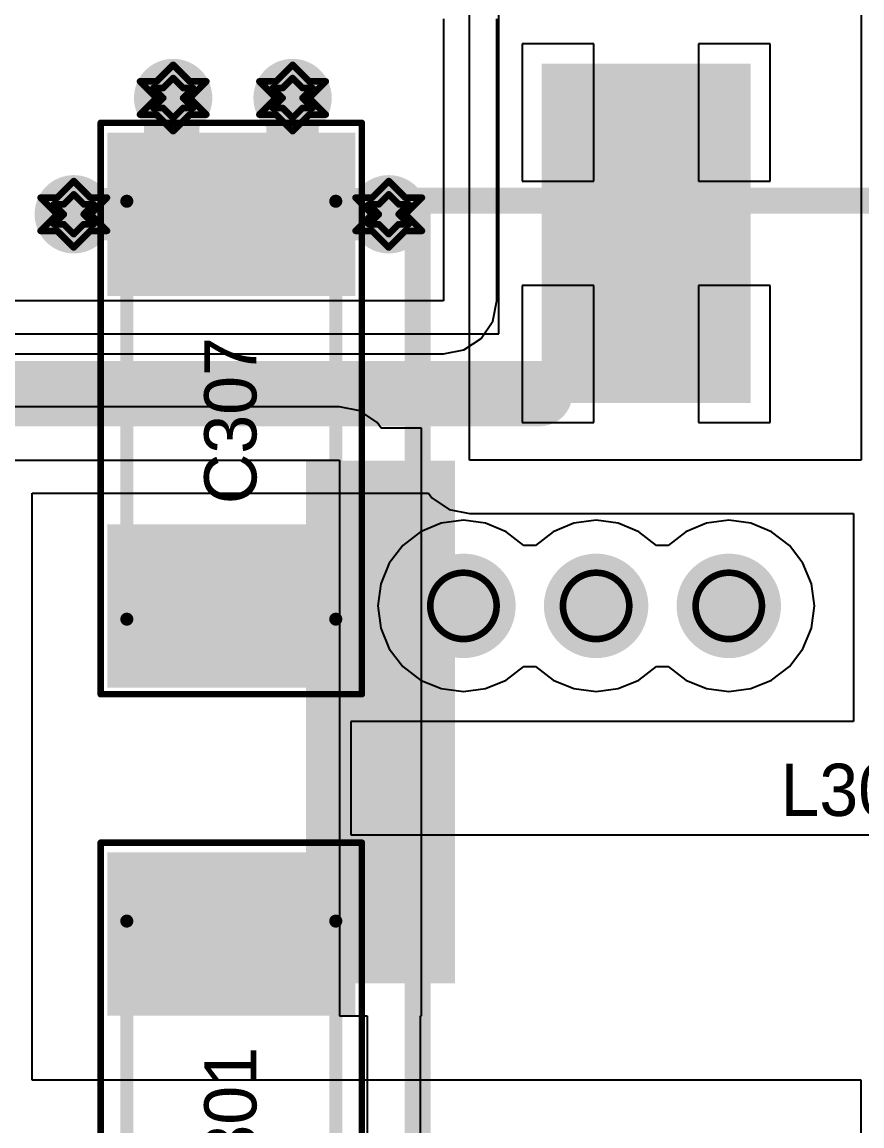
# Model space of a CAD drawing. Header units: millimetres. Extents: x 5 to 399, y 5 to 287.
# Drawn here: x 228.79 to 235.22, y 158.76 to 167.22 of the extents above; entities that cross this region are included whole.
import ezdxf

# ---------------------------------------------------------------- set-up
doc = ezdxf.new("R2010")
doc.units = ezdxf.units.MM
for name, color, linetype in [('BottomLayer', 5, 'Continuous'), ('DrillDrawing', 1, 'Continuous'), ('DrillGuide', 244, 'Continuous'), ('Mechanical13', 56, 'Continuous'), ('MidLayer1', 16, 'Continuous'), ('MidLayer2', 76, 'Continuous'), ('MultiLayer', 9, 'Continuous'), ('TopLayer', 1, 'Continuous'), ('TopOverlay', 2, 'Continuous'), ('TopPaste', 8, 'Continuous'), ('TopSolder', 216, 'Continuous'), ('ViaHoleLayer', 16, 'Continuous')]:
    doc.layers.add(name, color=color, linetype=linetype)

# ---------------------------------------------------------------- blocks, each defined once
blk = doc.blocks.new('1206_C_65')
at = {"layer": 'Mechanical13', "const_width": 0.1}
for points in [[(1.6002, 0.8002), (-1.5998, 0.8002)], [(-1.5998, -0.7999), (-1.5998, 0.8002)], [(1.6002, -0.7999), (1.6002, 0.8002)], [(1.6002, -0.7999), (-1.5998, -0.7999)]]:
    blk.add_lwpolyline(points, dxfattribs=at)
at = {"layer": 'Mechanical13', "const_width": 0.05}
for points in [[(-1.6248, 0.8002, 1), (-1.5748, 0.8002, 1)], [(-1.6248, 0.8002, 1), (-1.5748, 0.8002, 1)], [(1.5752, 0.8002, 1), (1.6252, 0.8002, 1)], [(1.5752, 0.8002, 1), (1.6252, 0.8002, 1)], [(-1.6248, -0.7999, 1), (-1.5748, -0.7999, 1)], [(-1.6248, -0.7999, 1), (-1.5748, -0.7999, 1)], [(1.5752, -0.7999, 1), (1.6252, -0.7999, 1)], [(1.5752, -0.7999, 1), (1.6252, -0.7999, 1)]]:
    blk.add_lwpolyline(points, format="xyb", close=True, dxfattribs=at)
at = {"layer": 'TopLayer'}
for points in [[(-0.925, -0.9), (-0.925, 0.9), (-2.075, -0.9), (-2.075, 0.9)], [(2.075, -0.9), (2.075, 0.9), (0.925, -0.9), (0.925, 0.9)]]:
    blk.add_solid(points, dxfattribs=at)
at = {"layer": 'TopOverlay', "const_width": 0.05}
for points in [[(-2.2, -1), (-2.2, 1)], [(2.175, 1), (-2.2, 1)], [(2.175, -1), (2.175, 1)], [(2.175, -1), (-2.2, -1)]]:
    blk.add_lwpolyline(points, dxfattribs=at)
at = {"layer": 'TopOverlay', "const_width": 0.025}
for points in [[(-2.2125, 1, 1), (-2.1875, 1, 1)], [(-2.2125, 1, 1), (-2.1875, 1, 1)], [(2.1625, 1, 1), (2.1875, 1, 1)], [(2.1625, 1, 1), (2.1875, 1, 1)], [(-2.2125, -1, 1), (-2.1875, -1, 1)], [(-2.2125, -1, 1), (-2.1875, -1, 1)], [(2.1625, -1, 1), (2.1875, -1, 1)], [(2.1625, -1, 1), (2.1875, -1, 1)]]:
    blk.add_lwpolyline(points, format="xyb", close=True, dxfattribs=at)
at = {"layer": 'TopPaste'}
for points in [[(-0.925, -0.9), (-0.925, 0.9), (-2.075, -0.9), (-2.075, 0.9)], [(2.075, -0.9), (2.075, 0.9), (0.925, -0.9), (0.925, 0.9)]]:
    blk.add_solid(points, dxfattribs=at)
at = {"layer": 'TopSolder'}
for points in [[(-0.875, -0.95), (-0.875, 0.95), (-2.125, -0.95), (-2.125, 0.95)], [(2.125, -0.95), (2.125, 0.95), (0.875, -0.95), (0.875, 0.95)]]:
    blk.add_solid(points, dxfattribs=at)
blk = doc.blocks.new('1206_C_66')
at = {"layer": 'Mechanical13', "const_width": 0.1}
for points in [[(1.6002, 0.8002), (-1.5998, 0.8002)], [(-1.5998, -0.7999), (-1.5998, 0.8002)], [(1.6002, -0.7999), (1.6002, 0.8002)], [(1.6002, -0.7999), (-1.5998, -0.7999)]]:
    blk.add_lwpolyline(points, dxfattribs=at)
at = {"layer": 'Mechanical13', "const_width": 0.05}
for points in [[(-1.6248, 0.8002, 1), (-1.5748, 0.8002, 1)], [(-1.6248, 0.8002, 1), (-1.5748, 0.8002, 1)], [(1.5752, 0.8002, 1), (1.6252, 0.8002, 1)], [(1.5752, 0.8002, 1), (1.6252, 0.8002, 1)], [(-1.6248, -0.7999, 1), (-1.5748, -0.7999, 1)], [(-1.6248, -0.7999, 1), (-1.5748, -0.7999, 1)], [(1.5752, -0.7999, 1), (1.6252, -0.7999, 1)], [(1.5752, -0.7999, 1), (1.6252, -0.7999, 1)]]:
    blk.add_lwpolyline(points, format="xyb", close=True, dxfattribs=at)
at = {"layer": 'TopLayer'}
for points in [[(-0.925, -0.9), (-0.925, 0.9), (-2.075, -0.9), (-2.075, 0.9)], [(2.075, -0.9), (2.075, 0.9), (0.925, -0.9), (0.925, 0.9)]]:
    blk.add_solid(points, dxfattribs=at)
at = {"layer": 'TopOverlay', "const_width": 0.05}
for points in [[(-2.2, -1), (-2.2, 1)], [(2.175, 1), (-2.2, 1)], [(2.175, -1), (2.175, 1)], [(2.175, -1), (-2.2, -1)]]:
    blk.add_lwpolyline(points, dxfattribs=at)
at = {"layer": 'TopOverlay', "const_width": 0.025}
for points in [[(-2.2125, 1, 1), (-2.1875, 1, 1)], [(-2.2125, 1, 1), (-2.1875, 1, 1)], [(2.1625, 1, 1), (2.1875, 1, 1)], [(2.1625, 1, 1), (2.1875, 1, 1)], [(-2.2125, -1, 1), (-2.1875, -1, 1)], [(-2.2125, -1, 1), (-2.1875, -1, 1)], [(2.1625, -1, 1), (2.1875, -1, 1)], [(2.1625, -1, 1), (2.1875, -1, 1)]]:
    blk.add_lwpolyline(points, format="xyb", close=True, dxfattribs=at)
at = {"layer": 'TopPaste'}
for points in [[(-0.925, -0.9), (-0.925, 0.9), (-2.075, -0.9), (-2.075, 0.9)], [(2.075, -0.9), (2.075, 0.9), (0.925, -0.9), (0.925, 0.9)]]:
    blk.add_solid(points, dxfattribs=at)
at = {"layer": 'TopSolder'}
for points in [[(-0.875, -0.95), (-0.875, 0.95), (-2.125, -0.95), (-2.125, 0.95)], [(2.125, -0.95), (2.125, 0.95), (0.875, -0.95), (0.875, 0.95)]]:
    blk.add_solid(points, dxfattribs=at)
blk = doc.blocks.new('ACM90V_214')
at = {"layer": 'TopLayer'}
blk.add_solid([(-5.5, -2.5), (-3, -2.5), (-5.5, -1), (-3, -1)], dxfattribs=at)
at = {"layer": 'TopOverlay', "const_width": 0.2}
for points in [[(-4.5, -3.5), (-4.5, 3.5)], [(4.5, -3.5), (-4.5, -3.5)]]:
    blk.add_lwpolyline(points, dxfattribs=at)
at = {"layer": 'TopOverlay', "const_width": 0.1}
blk.add_lwpolyline([(-4.55, -3.5, 1), (-4.45, -3.5, 1)], format="xyb", close=True, dxfattribs=at)
blk.add_lwpolyline([(-4.55, -3.5, 1), (-4.45, -3.5, 1)], format="xyb", close=True, dxfattribs=at)
at = {"layer": 'TopPaste'}
blk.add_solid([(-5.5, -2.5), (-3, -2.5), (-5.5, -1), (-3, -1)], dxfattribs=at)
at = {"layer": 'TopSolder'}
blk.add_solid([(-5.55, -2.55), (-2.95, -2.55), (-5.55, -0.95), (-2.95, -0.95)], dxfattribs=at)
blk = doc.blocks.new('NET_CONNECT6_B_292')
at = {"layer": 'MidLayer1'}
for points in [[(-0.5715, -2), (0.0635, -2), (-0.5715, 2), (0.0635, 2)], [(-0.0635, -2), (0.5715, -2), (-0.0635, 2), (0.5715, 2)]]:
    blk.add_solid(points, dxfattribs=at)

msp = doc.modelspace()

# ---------------------------------------------------------------- linework, layer by layer
at = {"layer": 'BottomLayer'}
for p, q in [((232.4371, 164.8288), (232.4371, 168.1548)), ((221.6995, 164.8288), (232.4371, 164.8288)), ((232.1664, 163.4016), (231.9967, 163.3793)), ((232.3361, 163.3793), (232.1664, 163.4016)), ((233.1824, 163.4016), (233.0127, 163.3793)), ((233.3521, 163.3793), (233.1824, 163.4016)), ((234.1984, 163.4016), (234.0287, 163.3793)), ((234.3681, 163.3793), (234.1984, 163.4016)), ((231.8386, 163.3138), (231.7028, 163.2096)), ((231.9967, 163.3793), (231.8386, 163.3138)), ((232.4942, 163.3138), (232.3361, 163.3793)), ((232.63, 163.2096), (232.4942, 163.3138)), ((232.8546, 163.3138), (232.7188, 163.2096)), ((233.0127, 163.3793), (232.8546, 163.3138)), ((233.5102, 163.3138), (233.3521, 163.3793)), ((233.646, 163.2096), (233.5102, 163.3138)), ((233.8706, 163.3138), (233.7348, 163.2096)), ((234.0287, 163.3793), (233.8706, 163.3138)), ((234.5262, 163.3138), (234.3681, 163.3793)), ((234.662, 163.2096), (234.5262, 163.3138)), ((231.7028, 163.2096), (231.5986, 163.0738)), ((232.7188, 163.2096), (232.63, 163.2096)), ((233.7348, 163.2096), (233.646, 163.2096)), ((234.7662, 163.0738), (234.662, 163.2096)), ((231.5986, 163.0738), (231.5331, 162.9157)), ((234.8317, 162.9157), (234.7662, 163.0738)), ((231.5331, 162.9157), (231.5108, 162.746)), ((234.854, 162.746), (234.8317, 162.9157)), ((231.5108, 162.746), (231.5331, 162.5763)), ((234.8317, 162.5763), (234.854, 162.746)), ((231.5331, 162.5763), (231.5986, 162.4182)), ((234.7662, 162.4182), (234.8317, 162.5763)), ((231.5986, 162.4182), (231.7028, 162.2824)), ((234.662, 162.2824), (234.7662, 162.4182)), ((231.7028, 162.2824), (231.8386, 162.1782)), ((232.4942, 162.1782), (232.63, 162.2824)), ((232.63, 162.2824), (232.7188, 162.2824)), ((232.7188, 162.2824), (232.8546, 162.1782)), ((233.5102, 162.1782), (233.646, 162.2824)), ((233.646, 162.2824), (233.7348, 162.2824)), ((233.7348, 162.2824), (233.8706, 162.1782)), ((234.5262, 162.1782), (234.662, 162.2824)), ((231.8386, 162.1782), (231.9967, 162.1127)), ((232.3361, 162.1127), (232.4942, 162.1782)), ((232.8546, 162.1782), (233.0127, 162.1127)), ((233.3521, 162.1127), (233.5102, 162.1782)), ((233.8706, 162.1782), (234.0287, 162.1127)), ((234.3681, 162.1127), (234.5262, 162.1782)), ((231.9967, 162.1127), (232.1664, 162.0904)), ((232.1664, 162.0904), (232.3361, 162.1127)), ((233.0127, 162.1127), (233.1824, 162.0904)), ((233.1824, 162.0904), (233.3521, 162.1127)), ((234.0287, 162.1127), (234.1984, 162.0904)), ((234.1984, 162.0904), (234.3681, 162.1127))]:
    msp.add_line(p, q, dxfattribs=at)
for points, const_width in [([(229.7934, 166.635, 1), (230.0934, 166.635, 1)], 0.3), ([(230.7078, 166.635, 1), (231.0078, 166.635, 1)], 0.3), ([(229.0324, 165.7446, 1), (229.3324, 165.7446, 1)], 0.3), ([(231.4444, 165.7446, 1), (231.7444, 165.7446, 1)], 0.3), ([(231.9664, 162.746, 1), (232.3664, 162.746, 1)], 0.4), ([(232.9824, 162.746, 1), (233.3824, 162.746, 1)], 0.4), ([(233.9984, 162.746, 1), (234.3984, 162.746, 1)], 0.4)]:
    msp.add_lwpolyline(points, format="xyb", close=True, dxfattribs=dict(at, const_width=const_width))
at = {"layer": 'DrillDrawing', "const_width": 0.0508}
for points in [[(229.8164, 166.762), (229.9434, 166.889)], [(229.9434, 166.889), (230.0704, 166.762)], [(230.7308, 166.762), (230.8578, 166.889)], [(230.8578, 166.889), (230.9848, 166.762)], [(229.6894, 166.762), (229.8164, 166.635)], [(229.6894, 166.762), (229.8164, 166.762)], [(229.8672, 166.7112), (229.9434, 166.7874)], [(229.9434, 166.7874), (230.0196, 166.7112)], [(230.0704, 166.762), (230.1974, 166.762)], [(230.0704, 166.635), (230.1974, 166.762)], [(230.6038, 166.762), (230.7308, 166.635)], [(230.6038, 166.762), (230.7308, 166.762)], [(230.7816, 166.7112), (230.8578, 166.7874)], [(230.8578, 166.7874), (230.934, 166.7112)], [(230.9848, 166.762), (231.1118, 166.762)], [(230.9848, 166.635), (231.1118, 166.762)], [(229.791, 166.7112), (229.8672, 166.635)], [(229.791, 166.7112), (229.8672, 166.7112)], [(230.0196, 166.7112), (230.0958, 166.7112)], [(230.0196, 166.635), (230.0958, 166.7112)], [(230.7054, 166.7112), (230.7816, 166.635)], [(230.7054, 166.7112), (230.7816, 166.7112)], [(230.934, 166.7112), (231.0102, 166.7112)], [(230.934, 166.635), (231.0102, 166.7112)], [(229.6894, 166.508), (229.8164, 166.635)], [(229.791, 166.5588), (229.8672, 166.635)], [(230.0196, 166.635), (230.0958, 166.5588)], [(230.0704, 166.635), (230.1974, 166.508)], [(230.6038, 166.508), (230.7308, 166.635)], [(230.7054, 166.5588), (230.7816, 166.635)], [(230.934, 166.635), (231.0102, 166.5588)], [(230.9848, 166.635), (231.1118, 166.508)], [(229.6894, 166.508), (229.8164, 166.508)], [(229.791, 166.5588), (229.8672, 166.5588)], [(229.8164, 166.508), (229.9434, 166.381)], [(229.8672, 166.5588), (229.9434, 166.4826)], [(229.9434, 166.4826), (230.0196, 166.5588)], [(229.9434, 166.381), (230.0704, 166.508)], [(230.0196, 166.5588), (230.0958, 166.5588)], [(230.0704, 166.508), (230.1974, 166.508)], [(230.6038, 166.508), (230.7308, 166.508)], [(230.7054, 166.5588), (230.7816, 166.5588)], [(230.7308, 166.508), (230.8578, 166.381)], [(230.7816, 166.5588), (230.8578, 166.4826)], [(230.8578, 166.4826), (230.934, 166.5588)], [(230.8578, 166.381), (230.9848, 166.508)], [(230.934, 166.5588), (231.0102, 166.5588)], [(230.9848, 166.508), (231.1118, 166.508)], [(229.0554, 165.8716), (229.1824, 165.9986)], [(229.1824, 165.9986), (229.3094, 165.8716)], [(231.4674, 165.8716), (231.5944, 165.9986)], [(231.5944, 165.9986), (231.7214, 165.8716)], [(229.1062, 165.8208), (229.1824, 165.897)], [(229.1824, 165.897), (229.2586, 165.8208)], [(231.5182, 165.8208), (231.5944, 165.897)], [(231.5944, 165.897), (231.6706, 165.8208)], [(228.9284, 165.8716), (229.0554, 165.7446)], [(228.9284, 165.8716), (229.0554, 165.8716)], [(229.03, 165.8208), (229.1062, 165.7446)], [(229.03, 165.8208), (229.1062, 165.8208)], [(229.2586, 165.8208), (229.3348, 165.8208)], [(229.2586, 165.7446), (229.3348, 165.8208)], [(229.3094, 165.8716), (229.4364, 165.8716)], [(229.3094, 165.7446), (229.4364, 165.8716)], [(231.3404, 165.8716), (231.4674, 165.7446)], [(231.3404, 165.8716), (231.4674, 165.8716)], [(231.442, 165.8208), (231.5182, 165.7446)], [(231.442, 165.8208), (231.5182, 165.8208)], [(231.6706, 165.8208), (231.7468, 165.8208)], [(231.6706, 165.7446), (231.7468, 165.8208)], [(231.7214, 165.8716), (231.8484, 165.8716)], [(231.7214, 165.7446), (231.8484, 165.8716)], [(228.9284, 165.6176), (229.0554, 165.7446)], [(229.03, 165.6684), (229.1062, 165.7446)], [(229.2586, 165.7446), (229.3348, 165.6684)], [(229.3094, 165.7446), (229.4364, 165.6176)], [(231.3404, 165.6176), (231.4674, 165.7446)], [(231.442, 165.6684), (231.5182, 165.7446)], [(231.6706, 165.7446), (231.7468, 165.6684)], [(231.7214, 165.7446), (231.8484, 165.6176)], [(229.03, 165.6684), (229.1062, 165.6684)], [(229.1062, 165.6684), (229.1824, 165.5922)], [(229.1824, 165.5922), (229.2586, 165.6684)], [(229.2586, 165.6684), (229.3348, 165.6684)], [(231.442, 165.6684), (231.5182, 165.6684)], [(231.5182, 165.6684), (231.5944, 165.5922)], [(231.5944, 165.5922), (231.6706, 165.6684)], [(231.6706, 165.6684), (231.7468, 165.6684)], [(228.9284, 165.6176), (229.0554, 165.6176)], [(229.0554, 165.6176), (229.1824, 165.4906)], [(229.1824, 165.4906), (229.3094, 165.6176)], [(229.3094, 165.6176), (229.4364, 165.6176)], [(231.3404, 165.6176), (231.4674, 165.6176)], [(231.4674, 165.6176), (231.5944, 165.4906)], [(231.5944, 165.4906), (231.7214, 165.6176)], [(231.7214, 165.6176), (231.8484, 165.6176)]]:
    msp.add_lwpolyline(points, dxfattribs=at)
at = {"layer": 'DrillDrawing'}
for points, const_width in [([(229.9307, 166.889, 1), (229.9561, 166.889, 1)], 0.0254), ([(229.9307, 166.889, 1), (229.9561, 166.889, 1)], 0.0254), ([(230.8451, 166.889, 1), (230.8705, 166.889, 1)], 0.0254), ([(230.8451, 166.889, 1), (230.8705, 166.889, 1)], 0.0254), ([(229.6767, 166.762, 1), (229.7021, 166.762, 1)], 0.0254), ([(229.6767, 166.762, 1), (229.7021, 166.762, 1)], 0.0254), ([(229.8037, 166.762, 1), (229.8291, 166.762, 1)], 0.0254), ([(229.8037, 166.762, 1), (229.8291, 166.762, 1)], 0.0254), ([(229.9307, 166.7874, 1), (229.9561, 166.7874, 1)], 0.0254), ([(229.9307, 166.7874, 1), (229.9561, 166.7874, 1)], 0.0254), ([(230.0577, 166.762, 1), (230.0831, 166.762, 1)], 0.0254), ([(230.0577, 166.762, 1), (230.0831, 166.762, 1)], 0.0254), ([(230.1847, 166.762, 1), (230.2101, 166.762, 1)], 0.0254), ([(230.1847, 166.762, 1), (230.2101, 166.762, 1)], 0.0254), ([(230.5911, 166.762, 1), (230.6165, 166.762, 1)], 0.0254), ([(230.5911, 166.762, 1), (230.6165, 166.762, 1)], 0.0254), ([(230.7181, 166.762, 1), (230.7435, 166.762, 1)], 0.0254), ([(230.7181, 166.762, 1), (230.7435, 166.762, 1)], 0.0254), ([(230.8451, 166.7874, 1), (230.8705, 166.7874, 1)], 0.0254), ([(230.8451, 166.7874, 1), (230.8705, 166.7874, 1)], 0.0254), ([(230.9721, 166.762, 1), (230.9975, 166.762, 1)], 0.0254), ([(230.9721, 166.762, 1), (230.9975, 166.762, 1)], 0.0254), ([(231.0991, 166.762, 1), (231.1245, 166.762, 1)], 0.0254), ([(231.0991, 166.762, 1), (231.1245, 166.762, 1)], 0.0254), ([(229.7783, 166.7112, 1), (229.8037, 166.7112, 1)], 0.0254), ([(229.7783, 166.7112, 1), (229.8037, 166.7112, 1)], 0.0254), ([(229.8545, 166.7112, 1), (229.8799, 166.7112, 1)], 0.0254), ([(229.8545, 166.7112, 1), (229.8799, 166.7112, 1)], 0.0254), ([(230.0069, 166.7112, 1), (230.0323, 166.7112, 1)], 0.0254), ([(230.0069, 166.7112, 1), (230.0323, 166.7112, 1)], 0.0254), ([(230.0831, 166.7112, 1), (230.1085, 166.7112, 1)], 0.0254), ([(230.0831, 166.7112, 1), (230.1085, 166.7112, 1)], 0.0254), ([(230.6927, 166.7112, 1), (230.7181, 166.7112, 1)], 0.0254), ([(230.6927, 166.7112, 1), (230.7181, 166.7112, 1)], 0.0254), ([(230.7689, 166.7112, 1), (230.7943, 166.7112, 1)], 0.0254), ([(230.7689, 166.7112, 1), (230.7943, 166.7112, 1)], 0.0254), ([(230.9213, 166.7112, 1), (230.9467, 166.7112, 1)], 0.0254), ([(230.9213, 166.7112, 1), (230.9467, 166.7112, 1)], 0.0254), ([(230.9975, 166.7112, 1), (231.0229, 166.7112, 1)], 0.0254), ([(230.9975, 166.7112, 1), (231.0229, 166.7112, 1)], 0.0254), ([(229.8037, 166.635, 1), (229.8291, 166.635, 1)], 0.0254), ([(229.8037, 166.635, 1), (229.8291, 166.635, 1)], 0.0254), ([(229.8545, 166.635, 1), (229.8799, 166.635, 1)], 0.0254), ([(229.8545, 166.635, 1), (229.8799, 166.635, 1)], 0.0254), ([(230.0069, 166.635, 1), (230.0323, 166.635, 1)], 0.0254), ([(230.0069, 166.635, 1), (230.0323, 166.635, 1)], 0.0254), ([(230.0577, 166.635, 1), (230.0831, 166.635, 1)], 0.0254), ([(230.0577, 166.635, 1), (230.0831, 166.635, 1)], 0.0254), ([(230.7181, 166.635, 1), (230.7435, 166.635, 1)], 0.0254), ([(230.7181, 166.635, 1), (230.7435, 166.635, 1)], 0.0254), ([(230.7689, 166.635, 1), (230.7943, 166.635, 1)], 0.0254), ([(230.7689, 166.635, 1), (230.7943, 166.635, 1)], 0.0254), ([(230.9213, 166.635, 1), (230.9467, 166.635, 1)], 0.0254), ([(230.9213, 166.635, 1), (230.9467, 166.635, 1)], 0.0254), ([(230.9721, 166.635, 1), (230.9975, 166.635, 1)], 0.0254), ([(230.9721, 166.635, 1), (230.9975, 166.635, 1)], 0.0254), ([(229.6767, 166.508, 1), (229.7021, 166.508, 1)], 0.0254), ([(229.6767, 166.508, 1), (229.7021, 166.508, 1)], 0.0254), ([(229.7783, 166.5588, 1), (229.8037, 166.5588, 1)], 0.0254), ([(229.7783, 166.5588, 1), (229.8037, 166.5588, 1)], 0.0254), ([(229.8037, 166.508, 1), (229.8291, 166.508, 1)], 0.0254), ([(229.8037, 166.508, 1), (229.8291, 166.508, 1)], 0.0254), ([(229.8545, 166.5588, 1), (229.8799, 166.5588, 1)], 0.0254), ([(229.8545, 166.5588, 1), (229.8799, 166.5588, 1)], 0.0254), ([(230.0069, 166.5588, 1), (230.0323, 166.5588, 1)], 0.0254), ([(230.0069, 166.5588, 1), (230.0323, 166.5588, 1)], 0.0254), ([(230.0577, 166.508, 1), (230.0831, 166.508, 1)], 0.0254), ([(230.0577, 166.508, 1), (230.0831, 166.508, 1)], 0.0254), ([(230.0831, 166.5588, 1), (230.1085, 166.5588, 1)], 0.0254), ([(230.0831, 166.5588, 1), (230.1085, 166.5588, 1)], 0.0254), ([(230.1847, 166.508, 1), (230.2101, 166.508, 1)], 0.0254), ([(230.1847, 166.508, 1), (230.2101, 166.508, 1)], 0.0254), ([(230.5911, 166.508, 1), (230.6165, 166.508, 1)], 0.0254), ([(230.5911, 166.508, 1), (230.6165, 166.508, 1)], 0.0254), ([(230.6927, 166.5588, 1), (230.7181, 166.5588, 1)], 0.0254), ([(230.6927, 166.5588, 1), (230.7181, 166.5588, 1)], 0.0254), ([(230.7181, 166.508, 1), (230.7435, 166.508, 1)], 0.0254), ([(230.7181, 166.508, 1), (230.7435, 166.508, 1)], 0.0254), ([(230.7689, 166.5588, 1), (230.7943, 166.5588, 1)], 0.0254), ([(230.7689, 166.5588, 1), (230.7943, 166.5588, 1)], 0.0254), ([(230.9213, 166.5588, 1), (230.9467, 166.5588, 1)], 0.0254), ([(230.9213, 166.5588, 1), (230.9467, 166.5588, 1)], 0.0254), ([(230.9721, 166.508, 1), (230.9975, 166.508, 1)], 0.0254), ([(230.9721, 166.508, 1), (230.9975, 166.508, 1)], 0.0254), ([(230.9975, 166.5588, 1), (231.0229, 166.5588, 1)], 0.0254), ([(230.9975, 166.5588, 1), (231.0229, 166.5588, 1)], 0.0254), ([(231.0991, 166.508, 1), (231.1245, 166.508, 1)], 0.0254), ([(231.0991, 166.508, 1), (231.1245, 166.508, 1)], 0.0254), ([(229.9307, 166.4826, 1), (229.9561, 166.4826, 1)], 0.0254), ([(229.9307, 166.4826, 1), (229.9561, 166.4826, 1)], 0.0254), ([(230.8451, 166.4826, 1), (230.8705, 166.4826, 1)], 0.0254), ([(230.8451, 166.4826, 1), (230.8705, 166.4826, 1)], 0.0254), ([(229.9307, 166.381, 1), (229.9561, 166.381, 1)], 0.0254), ([(229.9307, 166.381, 1), (229.9561, 166.381, 1)], 0.0254), ([(230.8451, 166.381, 1), (230.8705, 166.381, 1)], 0.0254), ([(230.8451, 166.381, 1), (230.8705, 166.381, 1)], 0.0254), ([(229.1697, 165.9986, 1), (229.1951, 165.9986, 1)], 0.0254), ([(229.1697, 165.9986, 1), (229.1951, 165.9986, 1)], 0.0254), ([(231.5817, 165.9986, 1), (231.6071, 165.9986, 1)], 0.0254), ([(231.5817, 165.9986, 1), (231.6071, 165.9986, 1)], 0.0254), ([(229.1697, 165.897, 1), (229.1951, 165.897, 1)], 0.0254), ([(229.1697, 165.897, 1), (229.1951, 165.897, 1)], 0.0254), ([(231.5817, 165.897, 1), (231.6071, 165.897, 1)], 0.0254), ([(231.5817, 165.897, 1), (231.6071, 165.897, 1)], 0.0254), ([(228.9157, 165.8716, 1), (228.9411, 165.8716, 1)], 0.0254), ([(228.9157, 165.8716, 1), (228.9411, 165.8716, 1)], 0.0254), ([(229.0173, 165.8208, 1), (229.0427, 165.8208, 1)], 0.0254), ([(229.0173, 165.8208, 1), (229.0427, 165.8208, 1)], 0.0254), ([(229.0427, 165.8716, 1), (229.0681, 165.8716, 1)], 0.0254), ([(229.0427, 165.8716, 1), (229.0681, 165.8716, 1)], 0.0254), ([(229.0935, 165.8208, 1), (229.1189, 165.8208, 1)], 0.0254), ([(229.0935, 165.8208, 1), (229.1189, 165.8208, 1)], 0.0254), ([(229.2459, 165.8208, 1), (229.2713, 165.8208, 1)], 0.0254), ([(229.2459, 165.8208, 1), (229.2713, 165.8208, 1)], 0.0254), ([(229.2967, 165.8716, 1), (229.3221, 165.8716, 1)], 0.0254), ([(229.2967, 165.8716, 1), (229.3221, 165.8716, 1)], 0.0254), ([(229.3221, 165.8208, 1), (229.3475, 165.8208, 1)], 0.0254), ([(229.3221, 165.8208, 1), (229.3475, 165.8208, 1)], 0.0254), ([(229.4237, 165.8716, 1), (229.4491, 165.8716, 1)], 0.0254), ([(229.4237, 165.8716, 1), (229.4491, 165.8716, 1)], 0.0254), ([(231.3277, 165.8716, 1), (231.3531, 165.8716, 1)], 0.0254), ([(231.3277, 165.8716, 1), (231.3531, 165.8716, 1)], 0.0254), ([(231.4293, 165.8208, 1), (231.4547, 165.8208, 1)], 0.0254), ([(231.4293, 165.8208, 1), (231.4547, 165.8208, 1)], 0.0254), ([(231.4547, 165.8716, 1), (231.4801, 165.8716, 1)], 0.0254), ([(231.4547, 165.8716, 1), (231.4801, 165.8716, 1)], 0.0254), ([(231.5055, 165.8208, 1), (231.5309, 165.8208, 1)], 0.0254), ([(231.5055, 165.8208, 1), (231.5309, 165.8208, 1)], 0.0254), ([(231.6579, 165.8208, 1), (231.6833, 165.8208, 1)], 0.0254), ([(231.6579, 165.8208, 1), (231.6833, 165.8208, 1)], 0.0254), ([(231.7087, 165.8716, 1), (231.7341, 165.8716, 1)], 0.0254), ([(231.7087, 165.8716, 1), (231.7341, 165.8716, 1)], 0.0254), ([(231.7341, 165.8208, 1), (231.7595, 165.8208, 1)], 0.0254), ([(231.7341, 165.8208, 1), (231.7595, 165.8208, 1)], 0.0254), ([(231.8357, 165.8716, 1), (231.8611, 165.8716, 1)], 0.0254), ([(231.8357, 165.8716, 1), (231.8611, 165.8716, 1)], 0.0254), ([(229.0427, 165.7446, 1), (229.0681, 165.7446, 1)], 0.0254), ([(229.0427, 165.7446, 1), (229.0681, 165.7446, 1)], 0.0254), ([(229.0935, 165.7446, 1), (229.1189, 165.7446, 1)], 0.0254), ([(229.0935, 165.7446, 1), (229.1189, 165.7446, 1)], 0.0254), ([(229.2459, 165.7446, 1), (229.2713, 165.7446, 1)], 0.0254), ([(229.2459, 165.7446, 1), (229.2713, 165.7446, 1)], 0.0254), ([(229.2967, 165.7446, 1), (229.3221, 165.7446, 1)], 0.0254), ([(229.2967, 165.7446, 1), (229.3221, 165.7446, 1)], 0.0254), ([(231.4547, 165.7446, 1), (231.4801, 165.7446, 1)], 0.0254), ([(231.4547, 165.7446, 1), (231.4801, 165.7446, 1)], 0.0254), ([(231.5055, 165.7446, 1), (231.5309, 165.7446, 1)], 0.0254), ([(231.5055, 165.7446, 1), (231.5309, 165.7446, 1)], 0.0254), ([(231.6579, 165.7446, 1), (231.6833, 165.7446, 1)], 0.0254), ([(231.6579, 165.7446, 1), (231.6833, 165.7446, 1)], 0.0254), ([(231.7087, 165.7446, 1), (231.7341, 165.7446, 1)], 0.0254), ([(231.7087, 165.7446, 1), (231.7341, 165.7446, 1)], 0.0254), ([(229.0173, 165.6684, 1), (229.0427, 165.6684, 1)], 0.0254), ([(229.0173, 165.6684, 1), (229.0427, 165.6684, 1)], 0.0254), ([(229.0935, 165.6684, 1), (229.1189, 165.6684, 1)], 0.0254), ([(229.0935, 165.6684, 1), (229.1189, 165.6684, 1)], 0.0254), ([(229.2459, 165.6684, 1), (229.2713, 165.6684, 1)], 0.0254), ([(229.2459, 165.6684, 1), (229.2713, 165.6684, 1)], 0.0254), ([(229.3221, 165.6684, 1), (229.3475, 165.6684, 1)], 0.0254), ([(229.3221, 165.6684, 1), (229.3475, 165.6684, 1)], 0.0254), ([(231.4293, 165.6684, 1), (231.4547, 165.6684, 1)], 0.0254), ([(231.4293, 165.6684, 1), (231.4547, 165.6684, 1)], 0.0254), ([(231.5055, 165.6684, 1), (231.5309, 165.6684, 1)], 0.0254), ([(231.5055, 165.6684, 1), (231.5309, 165.6684, 1)], 0.0254), ([(231.6579, 165.6684, 1), (231.6833, 165.6684, 1)], 0.0254), ([(231.6579, 165.6684, 1), (231.6833, 165.6684, 1)], 0.0254), ([(231.7341, 165.6684, 1), (231.7595, 165.6684, 1)], 0.0254), ([(231.7341, 165.6684, 1), (231.7595, 165.6684, 1)], 0.0254), ([(228.9157, 165.6176, 1), (228.9411, 165.6176, 1)], 0.0254), ([(228.9157, 165.6176, 1), (228.9411, 165.6176, 1)], 0.0254), ([(229.0427, 165.6176, 1), (229.0681, 165.6176, 1)], 0.0254), ([(229.0427, 165.6176, 1), (229.0681, 165.6176, 1)], 0.0254), ([(229.1697, 165.5922, 1), (229.1951, 165.5922, 1)], 0.0254), ([(229.1697, 165.5922, 1), (229.1951, 165.5922, 1)], 0.0254), ([(229.2967, 165.6176, 1), (229.3221, 165.6176, 1)], 0.0254), ([(229.2967, 165.6176, 1), (229.3221, 165.6176, 1)], 0.0254), ([(229.4237, 165.6176, 1), (229.4491, 165.6176, 1)], 0.0254), ([(229.4237, 165.6176, 1), (229.4491, 165.6176, 1)], 0.0254), ([(231.3277, 165.6176, 1), (231.3531, 165.6176, 1)], 0.0254), ([(231.3277, 165.6176, 1), (231.3531, 165.6176, 1)], 0.0254), ([(231.4547, 165.6176, 1), (231.4801, 165.6176, 1)], 0.0254), ([(231.4547, 165.6176, 1), (231.4801, 165.6176, 1)], 0.0254), ([(231.5817, 165.5922, 1), (231.6071, 165.5922, 1)], 0.0254), ([(231.5817, 165.5922, 1), (231.6071, 165.5922, 1)], 0.0254), ([(231.7087, 165.6176, 1), (231.7341, 165.6176, 1)], 0.0254), ([(231.7087, 165.6176, 1), (231.7341, 165.6176, 1)], 0.0254), ([(231.8357, 165.6176, 1), (231.8611, 165.6176, 1)], 0.0254), ([(231.8357, 165.6176, 1), (231.8611, 165.6176, 1)], 0.0254), ([(229.1697, 165.4906, 1), (229.1951, 165.4906, 1)], 0.0254), ([(229.1697, 165.4906, 1), (229.1951, 165.4906, 1)], 0.0254), ([(231.5817, 165.4906, 1), (231.6071, 165.4906, 1)], 0.0254), ([(231.5817, 165.4906, 1), (231.6071, 165.4906, 1)], 0.0254), ([(232.4204, 162.746, 1), (231.9124, 162.746, 1)], 0.0508), ([(233.4364, 162.746, 1), (232.9284, 162.746, 1)], 0.0508), ([(234.4524, 162.746, 1), (233.9444, 162.746, 1)], 0.0508), ([(231.8997, 162.746, 1), (231.9251, 162.746, 1)], 0.0254), ([(232.4077, 162.746, 1), (232.4331, 162.746, 1)], 0.0254), ([(232.9157, 162.746, 1), (232.9411, 162.746, 1)], 0.0254), ([(233.4237, 162.746, 1), (233.4491, 162.746, 1)], 0.0254), ([(233.9317, 162.746, 1), (233.9571, 162.746, 1)], 0.0254), ([(234.4397, 162.746, 1), (234.4651, 162.746, 1)], 0.0254)]:
    msp.add_lwpolyline(points, format="xyb", close=True, dxfattribs=dict(at, const_width=const_width))
at = {"layer": 'DrillGuide'}
for points, const_width in [([(229.8809, 166.635, 1), (230.0059, 166.635, 1)], 0.125), ([(230.7953, 166.635, 1), (230.9203, 166.635, 1)], 0.125), ([(229.1199, 165.7446, 1), (229.2449, 165.7446, 1)], 0.125), ([(231.5319, 165.7446, 1), (231.6569, 165.7446, 1)], 0.125), ([(232.0664, 162.746, 1), (232.2664, 162.746, 1)], 0.2), ([(233.0824, 162.746, 1), (233.2824, 162.746, 1)], 0.2), ([(234.0984, 162.746, 1), (234.2984, 162.746, 1)], 0.2)]:
    msp.add_lwpolyline(points, format="xyb", close=True, dxfattribs=dict(at, const_width=const_width))
at = {"layer": 'MidLayer1'}
for p, q in [((232.014, 167.2418), (232.014, 165.0828)), ((232.4218, 165.0828), (232.4218, 167.2418)), ((232.014, 165.0828), (222.099, 165.0828)), ((232.3908, 164.9267), (232.4218, 165.0828)), ((232.3024, 164.7944), (232.3908, 164.9267)), ((232.1701, 164.706), (232.3024, 164.7944)), ((222.099, 164.675), (232.014, 164.675)), ((232.014, 164.675), (232.1701, 164.706)), ((231.2179, 164.2696), (221.9435, 164.2696)), ((231.374, 164.2386), (231.2179, 164.2696)), ((231.5063, 164.1502), (231.374, 164.2386)), ((231.5351, 164.107), (231.5063, 164.1502)), ((231.8449, 164.107), (231.5351, 164.107)), ((231.8449, 159.607), (231.8449, 164.107)), ((221.9034, 163.8618), (231.2179, 163.8618)), ((231.2179, 163.8618), (231.2179, 159.607)), ((231.2179, 159.607), (231.4298, 159.607)), ((231.4298, 159.607), (231.4298, 155.3618)), ((231.8376, 155.3618), (231.8376, 159.607)), ((231.8376, 159.607), (231.8449, 159.607))]:
    msp.add_line(p, q, dxfattribs=at)
for points, const_width in [([(229.7934, 166.635, 1), (230.0934, 166.635, 1)], 0.3), ([(230.7078, 166.635, 1), (231.0078, 166.635, 1)], 0.3), ([(229.0324, 165.7446, 1), (229.3324, 165.7446, 1)], 0.3), ([(231.4444, 165.7446, 1), (231.7444, 165.7446, 1)], 0.3), ([(232.6256, 164.3716, 1), (232.8756, 164.3716, 1)], 0.25), ([(231.9664, 162.746, 1), (232.3664, 162.746, 1)], 0.4), ([(232.9824, 162.746, 1), (233.3824, 162.746, 1)], 0.4), ([(233.9984, 162.746, 1), (234.3984, 162.746, 1)], 0.4)]:
    msp.add_lwpolyline(points, format="xyb", close=True, dxfattribs=dict(at, const_width=const_width))
at = {"layer": 'MidLayer1', "const_width": 0.5}
msp.add_lwpolyline([(221.9034, 164.3716), (232.7506, 164.3716)], dxfattribs=at)
at = {"layer": 'MidLayer2'}
for p, q in [((232.014, 167.2418), (232.014, 165.0828)), ((232.4218, 165.0828), (232.4218, 167.2418)), ((232.014, 165.0828), (222.099, 165.0828)), ((232.3908, 164.9267), (232.4218, 165.0828)), ((232.3024, 164.7944), (232.3908, 164.9267)), ((232.1701, 164.706), (232.3024, 164.7944)), ((222.099, 164.675), (232.014, 164.675)), ((232.014, 164.675), (232.1701, 164.706)), ((232.1664, 163.4016), (231.9967, 163.3793)), ((232.3361, 163.3793), (232.1664, 163.4016)), ((233.1824, 163.4016), (233.0127, 163.3793)), ((233.3521, 163.3793), (233.1824, 163.4016)), ((234.1984, 163.4016), (234.0287, 163.3793)), ((234.3681, 163.3793), (234.1984, 163.4016)), ((231.8386, 163.3138), (231.7028, 163.2096)), ((231.9967, 163.3793), (231.8386, 163.3138)), ((232.4942, 163.3138), (232.3361, 163.3793)), ((232.63, 163.2096), (232.4942, 163.3138)), ((232.8546, 163.3138), (232.7188, 163.2096)), ((233.0127, 163.3793), (232.8546, 163.3138)), ((233.5102, 163.3138), (233.3521, 163.3793)), ((233.646, 163.2096), (233.5102, 163.3138)), ((233.8706, 163.3138), (233.7348, 163.2096)), ((234.0287, 163.3793), (233.8706, 163.3138)), ((234.5262, 163.3138), (234.3681, 163.3793)), ((234.662, 163.2096), (234.5262, 163.3138)), ((231.7028, 163.2096), (231.5986, 163.0738)), ((232.7188, 163.2096), (232.63, 163.2096)), ((233.7348, 163.2096), (233.646, 163.2096)), ((234.7662, 163.0738), (234.662, 163.2096)), ((231.5986, 163.0738), (231.5331, 162.9157)), ((234.8317, 162.9157), (234.7662, 163.0738)), ((231.5331, 162.9157), (231.5108, 162.746)), ((234.854, 162.746), (234.8317, 162.9157)), ((231.5108, 162.746), (231.5331, 162.5763)), ((234.8317, 162.5763), (234.854, 162.746)), ((231.5331, 162.5763), (231.5986, 162.4182)), ((234.7662, 162.4182), (234.8317, 162.5763)), ((231.5986, 162.4182), (231.7028, 162.2824)), ((234.662, 162.2824), (234.7662, 162.4182)), ((231.7028, 162.2824), (231.8386, 162.1782)), ((232.4942, 162.1782), (232.63, 162.2824)), ((232.63, 162.2824), (232.7188, 162.2824)), ((232.7188, 162.2824), (232.8546, 162.1782)), ((233.5102, 162.1782), (233.646, 162.2824)), ((233.646, 162.2824), (233.7348, 162.2824)), ((233.7348, 162.2824), (233.8706, 162.1782)), ((234.5262, 162.1782), (234.662, 162.2824)), ((231.8386, 162.1782), (231.9967, 162.1127)), ((232.3361, 162.1127), (232.4942, 162.1782)), ((232.8546, 162.1782), (233.0127, 162.1127)), ((233.3521, 162.1127), (233.5102, 162.1782)), ((233.8706, 162.1782), (234.0287, 162.1127)), ((234.3681, 162.1127), (234.5262, 162.1782)), ((231.9967, 162.1127), (232.1664, 162.0904)), ((232.1664, 162.0904), (232.3361, 162.1127)), ((233.0127, 162.1127), (233.1824, 162.0904)), ((233.1824, 162.0904), (233.3521, 162.1127)), ((234.0287, 162.1127), (234.1984, 162.0904)), ((234.1984, 162.0904), (234.3681, 162.1127))]:
    msp.add_line(p, q, dxfattribs=at)
for points, const_width in [([(229.7934, 166.635, 1), (230.0934, 166.635, 1)], 0.3), ([(230.7078, 166.635, 1), (231.0078, 166.635, 1)], 0.3), ([(229.0324, 165.7446, 1), (229.3324, 165.7446, 1)], 0.3), ([(231.4444, 165.7446, 1), (231.7444, 165.7446, 1)], 0.3), ([(231.9664, 162.746, 1), (232.3664, 162.746, 1)], 0.4), ([(232.9824, 162.746, 1), (233.3824, 162.746, 1)], 0.4), ([(233.9984, 162.746, 1), (234.3984, 162.746, 1)], 0.4)]:
    msp.add_lwpolyline(points, format="xyb", close=True, dxfattribs=dict(at, const_width=const_width))
at = {"layer": 'MultiLayer'}
for points, const_width in [([(229.7934, 166.635, 1), (230.0934, 166.635, 1)], 0.3), ([(230.7078, 166.635, 1), (231.0078, 166.635, 1)], 0.3), ([(229.0324, 165.7446, 1), (229.3324, 165.7446, 1)], 0.3), ([(231.4444, 165.7446, 1), (231.7444, 165.7446, 1)], 0.3), ([(231.9664, 162.746, 1), (232.3664, 162.746, 1)], 0.4), ([(232.9824, 162.746, 1), (233.3824, 162.746, 1)], 0.4), ([(233.9984, 162.746, 1), (234.3984, 162.746, 1)], 0.4)]:
    msp.add_lwpolyline(points, format="xyb", close=True, dxfattribs=dict(at, const_width=const_width))
at = {"layer": 'TopLayer'}
for p, q in [((232.2124, 163.8618), (232.2124, 167.5618)), ((235.2124, 167.5618), (235.2124, 163.8618)), ((233.166, 167.049), (232.616, 167.049)), ((232.616, 167.049), (232.616, 165.999)), ((233.166, 165.999), (233.166, 167.049)), ((234.516, 167.049), (233.966, 167.049)), ((233.966, 167.049), (233.966, 165.999)), ((234.516, 165.999), (234.516, 167.049)), ((232.616, 165.999), (233.166, 165.999)), ((233.966, 165.999), (234.516, 165.999)), ((233.166, 165.199), (232.616, 165.199)), ((232.616, 165.199), (232.616, 164.149)), ((233.166, 164.149), (233.166, 165.199)), ((234.516, 165.199), (233.966, 165.199)), ((233.966, 165.199), (233.966, 164.149)), ((234.516, 164.149), (234.516, 165.199)), ((232.616, 164.149), (233.166, 164.149)), ((233.966, 164.149), (234.516, 164.149)), ((235.2124, 163.8618), (232.2124, 163.8618)), ((228.8644, 163.6096), (231.8998, 163.6096)), ((228.8644, 159.1138), (228.8644, 163.6096)), ((231.8998, 163.6096), (231.924, 163.5734)), ((231.924, 163.5734), (232.0563, 163.485)), ((232.0563, 163.485), (232.2124, 163.454)), ((232.2124, 163.454), (235.1534, 163.454)), ((235.1534, 163.454), (235.1534, 161.8618)), ((235.1534, 161.8618), (231.3028, 161.8618)), ((231.3028, 161.8618), (231.3028, 160.9934)), ((231.3028, 160.9934), (238.6124, 160.9934)), ((235.2124, 159.1138), (228.8644, 159.1138)), ((235.2124, 155.0968), (235.2124, 159.1138))]:
    msp.add_line(p, q, dxfattribs=at)
for points, const_width in [([(229.7934, 166.635, 1), (230.0934, 166.635, 1)], 0.3), ([(230.7078, 166.635, 1), (231.0078, 166.635, 1)], 0.3), ([(229.819, 166.635, 1), (230.019, 166.635, 1)], 0.2), ([(229.8434, 166.635, 1), (230.0434, 166.635, 1)], 0.2), ([(230.7578, 166.635, 1), (230.9578, 166.635, 1)], 0.2), ([(229.8434, 165.9059, 1), (230.0434, 165.9059, 1)], 0.2), ([(229.8434, 165.9059, 1), (230.0434, 165.9059, 1)], 0.2), ([(229.0324, 165.7446, 1), (229.3324, 165.7446, 1)], 0.3), ([(229.819, 165.8815, 1), (230.019, 165.8815, 1)], 0.2), ([(229.819, 165.8815, 1), (230.019, 165.8815, 1)], 0.2), ([(230.7578, 165.8815, 1), (230.9578, 165.8815, 1)], 0.2), ([(230.7578, 165.8815, 1), (230.9578, 165.8815, 1)], 0.2), ([(231.4444, 165.7446, 1), (231.7444, 165.7446, 1)], 0.3), ([(229.0824, 165.7446, 1), (229.2824, 165.7446, 1)], 0.2), ([(229.6821, 165.7446, 1), (229.8821, 165.7446, 1)], 0.2), ([(229.6821, 165.7446, 1), (229.8821, 165.7446, 1)], 0.2), ([(229.7174, 165.7799, 1), (229.9174, 165.7799, 1)], 0.2), ([(229.7174, 165.7799, 1), (229.9174, 165.7799, 1)], 0.2), ([(230.2884, 165.7446, 1), (230.4884, 165.7446, 1)], 0.2), ([(230.2884, 165.7446, 1), (230.4884, 165.7446, 1)], 0.2), ([(230.8594, 165.7799, 1), (231.0594, 165.7799, 1)], 0.2), ([(230.8947, 165.7446, 1), (231.0947, 165.7446, 1)], 0.2), ([(230.8947, 165.7446, 1), (231.0947, 165.7446, 1)], 0.2), ([(231.4944, 165.7446, 1), (231.6944, 165.7446, 1)], 0.2), ([(229.7196, 165.7446, 1), (229.8446, 165.7446, 1)], 0.125), ([(229.7549, 165.7799, 1), (229.8799, 165.7799, 1)], 0.125), ([(230.8969, 165.7799, 1), (231.0219, 165.7799, 1)], 0.125), ([(230.9322, 165.7446, 1), (231.0572, 165.7446, 1)], 0.125), ([(231.9664, 162.746, 1), (232.3664, 162.746, 1)], 0.4), ([(232.9824, 162.746, 1), (233.3824, 162.746, 1)], 0.4), ([(233.9984, 162.746, 1), (234.3984, 162.746, 1)], 0.4)]:
    msp.add_lwpolyline(points, format="xyb", close=True, dxfattribs=dict(at, const_width=const_width))
for points, const_width in [([(229.919, 165.8815), (229.919, 166.635)], 0.4), ([(229.9434, 165.9059), (229.9434, 166.635)], 0.4), ([(230.8578, 165.8815), (230.8578, 166.635)], 0.4), ([(229.8174, 165.7799), (229.9434, 165.9059)], 0.4), ([(229.8174, 165.7799), (229.919, 165.8815)], 0.4), ([(230.8578, 165.8815), (230.9594, 165.7799)], 0.4), ([(229.1824, 165.7446), (229.7821, 165.7446)], 0.4), ([(229.7821, 165.7446), (230.3884, 165.7446)], 0.4), ([(230.3884, 165.7446), (230.9947, 165.7446)], 0.4), ([(230.9947, 165.7446), (231.5944, 165.7446)], 0.4), ([(229.7821, 165.7446), (229.8174, 165.7799)], 0.25), ([(230.9594, 165.7799), (230.9947, 165.7446)], 0.25)]:
    msp.add_lwpolyline(points, dxfattribs=dict(at, const_width=const_width))
at = {"layer": 'ViaHoleLayer'}
for points, const_width in [([(229.8809, 166.635, 1), (230.0059, 166.635, 1)], 0.125), ([(230.7953, 166.635, 1), (230.9203, 166.635, 1)], 0.125), ([(229.1199, 165.7446, 1), (229.2449, 165.7446, 1)], 0.125), ([(231.5319, 165.7446, 1), (231.6569, 165.7446, 1)], 0.125), ([(232.0664, 162.746, 1), (232.2664, 162.746, 1)], 0.2), ([(233.0824, 162.746, 1), (233.2824, 162.746, 1)], 0.2), ([(234.0984, 162.746, 1), (234.2984, 162.746, 1)], 0.2)]:
    msp.add_lwpolyline(points, format="xyb", close=True, dxfattribs=dict(at, const_width=const_width))

# ---------------------------------------------------------------- block references
for name, p, rotation in [('ACM90V_214', (235.316, 161.349), 270), ('1206_C_65', (230.3884, 164.2446), 270), ('NET_CONNECT6_B_292', (231.5314, 161.857), 360), ('1206_C_66', (230.3884, 158.7328), 270)]:
    msp.add_blockref(name, p, dxfattribs=dict(rotation=rotation))

# ---------------------------------------------------------------- texts
at = {"layer": 'TopOverlay'}
for s, p in [('C307', (230.5812, 163.5252)), ('C301', (230.5812, 158.0896))]:
    msp.add_text(s, height=0.4, rotation=90, dxfattribs=at).set_placement(p)
msp.add_text('L300', height=0.4, dxfattribs=at).set_placement((234.5944, 161.1376))

doc.saveas('drawing.dxf')
